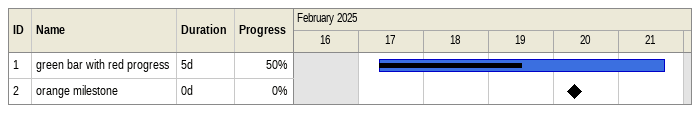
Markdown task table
| ID | Task | Duration | Start | Finish | % complete |
|---|---|---|---|---|---|
| 1 | green bar with red progress | 5d | 2025-02-17 | 2025-02-21 | 50 |
| 2 | orange milestone | 0d | 2025-02-20 | 2025-02-20 | 0 |
